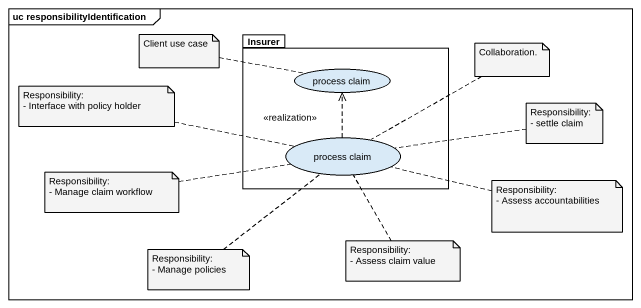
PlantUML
@startuml
mainframe uc responsibilityIdentification
package Insurer {
  usecase "process claim" as process_claim
  usecase "process claim" as process_claim_2
}
process_claim_2 .up.> process_claim : <<realization>>
note left of process_claim : Client use case
note right of process_claim_2 : Collaboration.
note left of process_claim_2
  Responsibility:
  - Interface with policy holder
end note
note right of process_claim_2
  Responsibility:
  - settle claim
end note
note left of process_claim_2
  Responsibility:
  - Manage claim workflow
end note
note right of process_claim_2
  Responsibility:
  - Assess accountabilities
end note
note bottom of process_claim_2
  Responsibility:
  - Manage policies
end note
note bottom of process_claim_2
  Responsibility:
  - Assess claim value
end note
@enduml
